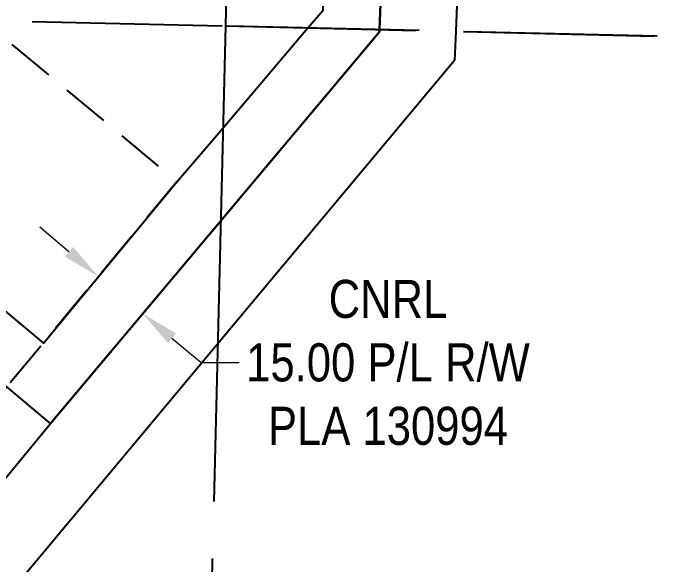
# Model space of a CAD drawing. Extents: x 383425 to 391668, y 6055101 to 6059545.
# Drawn here: x 387528.1 to 387701.9, y 6058391.6 to 6058536.5 of the extents above; entities that cross this region are included whole.
import ezdxf

# ---------------------------------------------------------------- set-up
doc = ezdxf.new("R2010")
doc.units = 0
doc.header["$LTSCALE"] = 5
doc.header["$PDMODE"] = 35
doc.header["$PDSIZE"] = 20
for name, pattern in [('foc-ACCESSROAD', [3.75, 2.5, -1.25]), ('foc-QUARTERLINE', [33, 25, -3, 2, -3]), ('foc-UNSURVEYED', [12.5, 10, -2.5])]:
    doc.linetypes.add(name, pattern=pattern)
doc.layers.get('Defpoints').update_dxf_attribs({"color": 9})
for name, color, linetype in [('F-RW', 190, 'Continuous'), ('F-WS', 190, 'foc-ACCESSROAD'), ('L-QSEC', 8, 'foc-QUARTERLINE'), ('L-USEC', 7, 'foc-UNSURVEYED')]:
    doc.layers.add(name, color=color, linetype=linetype)
doc.layers.add('F-RW-T', color=190, linetype='Continuous', lineweight=9)
doc.styles.add('80CG', font='ARIALN.TTF', dxfattribs={"height": 10})
doc.dimstyles.new('Compass 5 000', dxfattribs={"dimscale": 5, "dimtxt": 9, "dimasz": 2, "dimexe": 0.2, "dimexo": 0.0625, "dimgap": 0.5, "dimtad": 0, "dimtih": 1, "dimtoh": 1, "dimzin": 0, "dimdsep": 46, "dimtxsty": '80CG', "dimcen": 0.1, "dimse1": 1, "dimse2": 1, "dimclrd": 256, "dimclrt": 256, "dimaunit": 1, "dimadec": 4, "dimazin": 0, "dimtfac": 0.06, "dimtofl": 0, "dimtmove": 0, "dimatfit": 1, "dimfxl": 0.2, "dimtolj": 1, "dimtzin": 0, "dimlwd": -1, "dimarcsym": 0})

# ---------------------------------------------------------------- blocks, each defined once
blk = doc.blocks.new('*D54')
at = {"layer": 'Defpoints', "color": 0, "transparency": 16777216}
for p in [(387561.58, 6058480.7), (387573.3, 6058470.86), (387562.13, 6058457.54)]:
    blk.add_point(p, dxfattribs=at)
at = {"layer": 'F-RW-T', "transparency": 16777216}
for p, q in [((387542.75, 6058473.81), (387535.09, 6058480.24)), ((387569.79, 6058451.12), (387577.45, 6058444.69)), ((387577.45, 6058444.69), (387587.45, 6058444.69))]:
    blk.add_line(p, q, dxfattribs=at)
for points in [[(387543.82, 6058475.08), (387541.67, 6058472.53), (387550.41, 6058467.38)], [(387570.86, 6058452.39), (387568.71, 6058449.84), (387562.13, 6058457.54)]]:
    blk.add_solid(points, dxfattribs=at)
at = {"layer": 'F-RW-T', "transparency": 16777216, "insert": (387626.53, 6058444.69), "char_height": 10, "attachment_point": 5, "style": '80CG'}
blk.add_mtext('\\A1;CNRL\\P15.00 P/L R/W\\PPLA 130994', dxfattribs=at)

msp = doc.modelspace()

# ---------------------------------------------------------------- linework, layer by layer
at = {"layer": 'F-RW', "flags": 128}
for points in [[(388208.529, 6057776.459), (388149.06, 6057826.087), (388141.433, 6057832.452), (388127.54, 6057854.895), (388125.813, 6057857.685), (387520.751, 6058364.342), (387499.596, 6058382.309), (387537.93, 6058428.713), (387582.596, 6058481.936), (387624.296, 6058531.611), (387624.317, 6058532.177), (387631.895, 6058729.99), (387617.423, 6058744.049), (387589.783, 6058770.902), (387412.534, 6058943.1), (387414.656, 6058988.416), (387599.378, 6059156.596), (387701.401, 6059249.482)], [(387700.675, 6059221.778), (387598.69, 6059128.925), (387434.243, 6058979.206), (387432.93, 6058951.164), (387590.461, 6058798.123), (387618.453, 6058770.929), (387632.925, 6058756.869), (387652.219, 6058738.125), (387644.31, 6058531.7), (387644.017, 6058524.042), (387581.791, 6058449.533), (387527.739, 6058384.812), (388141.13, 6057870.934), (388152.127, 6057853.169), (388156.731, 6057845.73), (388161.886, 6057841.442), (388232.262, 6057782.708)], [(387448.231, 6058957.214), (387590.968, 6058818.543), (387633.698, 6058777.031), (387632.925, 6058756.869), (387631.895, 6058729.99), (387624.317, 6058532.177), (387624.296, 6058531.611), (387582.596, 6058481.936), (387537.93, 6058428.713), (387526.41, 6058438.333), (387522.383, 6058441.696), (387510.869, 6058451.312), (387499.356, 6058460.926), (387470.77, 6058484.798), (387480.388, 6058496.309), (387536.032, 6058449.84), (387571.117, 6058492.212), (387583.205, 6058506.413), (387605.515, 6058532.625), (387609.503, 6058537.312), (387617.423, 6058744.049), (387618.453, 6058770.929), (387590.461, 6058798.123), (387432.93, 6058951.164)]]:
    msp.add_lwpolyline(points, dxfattribs=at)
at = {"layer": 'F-WS', "flags": 128}
msp.add_lwpolyline([(387526.41, 6058438.332), (387487.803, 6058392.188), (387483.823, 6058395.522), (387472.384, 6058405.26), (387460.863, 6058414.868), (387453.483, 6058421.233), (387438.193, 6058434.125), (387388.023, 6058475.487), (387438.891, 6058536.573), (387445.595, 6058544.63), (387471.203, 6058575.385), (387520.136, 6058534.65), (387571.117, 6058492.212), (387536.032, 6058449.84), (387526.41, 6058438.332)], close=True, dxfattribs=at)
at = {"layer": 'L-QSEC'}
for p, q in [((387602.866, 6059297.219), (387583.87, 6058533.14)), ((387583.87, 6058533.14), (387564.635, 6057759.071))]:
    msp.add_line(p, q, dxfattribs=at)
at = {"layer": 'L-USEC'}
for p, q in [((386783.247, 6058552.149), (387583.87, 6058533.14)), ((387583.87, 6058533.14), (388384.5, 6058514.12)), ((388384.5, 6058514.12), (387583.87, 6058533.14))]:
    msp.add_line(p, q, dxfattribs=at)

# ---------------------------------------------------------------- dimensions: what is measured, and where the dimension line sits
at = {"layer": 'F-RW-T'}
dim = msp.add_linear_dim(base=(387562.126, 6058457.544), p1=(387561.583, 6058480.698), p2=(387573.303, 6058470.862), angle=319.99546, text='CNRL\\P15.00 P/L R/W\\PPLA 130994', dimstyle='Compass 5 000', dxfattribs=at)
dim.commit()
dim.dimension.update_dxf_attribs({"geometry": '*D54', "text_midpoint": (387626.532, 6058444.687), "dimtype": 161})

doc.saveas('drawing.dxf')
